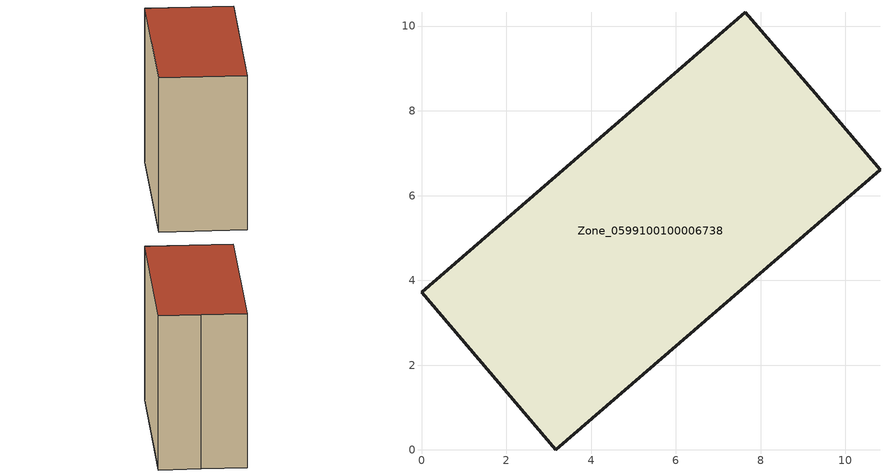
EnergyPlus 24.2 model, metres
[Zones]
Zone_0599100100006738
 floor ground (C_G): 3.17,0 0,3.72 7.64,10.33 9.29,8.42 10.81,6.61 z2.05
 wall outside (C_F): 0,3.72 3.17,0 10.81,6.61 9.29,8.42 7.64,10.33 0,3.72 z2.05:11.21
 roof outside (C_R): 3.17,0 10.81,6.61 9.29,8.42 7.64,10.33 0,3.72 z11.21
[BUILDING]
Pand.0599100100006738: North Axis=0; Terrain=City; Loads Convergence Tolerance Value=0.04; Temperature Convergence Tolerance Value=0.4; Solar Distribution=FullExterior; Maximum Number of Warmup Days=25; Minimum Number of Warmup Days=1
[Site:Location]
Rotterdam.The.Hague.AP_ZH_NLD Design_Conditions: Latitude=51.96; Longitude=4.45; Time Zone=1; Elevation=-4.5
[SITE:GROUNDTEMPERATURE:BUILDINGSURFACE]
18, 18, 18, 18, 18, 18, 18, 18, 18, 18, 18, 18
[MATERIAL] Thermal Absorptance=0.9; Solar Absorptance=0.7; Visible Absorptance=0.7
Name | Roughness | Thickness | Conductivity | Density | Specific Heat
G.TI.2006-2014 | MediumSmooth | 0.15 | 0.06 | 540 | 1210
F.TI.2006-2014 | Rough | 0.3 | 0.12 | 1920 | 840
R.TI.2006-2014 | MediumRough | 0.2 | 0.08 | 1500 | 1000
[CONSTRUCTION]
C_G: G.TI.2006-2014
C_F: F.TI.2006-2014
C_R: R.TI.2006-2014
[ZONE]
Zone_0599100100006738: Type=1; Multiplier=1; Ceiling Height=Autocalculate; Volume=Autocalculate; Floor Area=autocalculate; Part of Total Floor Area=Yes
[ZONEINFILTRATION:DESIGNFLOWRATE]
Infil_Zone_0599100100006738: Zone or ZoneList or Space or SpaceList=Zone_0599100100006738; Schedule=AlwaysOn; Design Flow Rate Calculation Method=Flow/Area; Flow Rate per Floor Area=0.0015; Constant Term Coefficient=1; Temperature Term Coefficient=0; Velocity Term Coefficient=0; Velocity Squared Term Coefficient=0
[HVACTEMPLATE:ZONE:IDEALLOADSAIRSYSTEM]
Zone_0599100100006738: Maximum Heating Supply Air Temperature=50; Minimum Cooling Supply Air Temperature=13; Maximum Heating Supply Air Humidity Ratio=0.0156; Minimum Cooling Supply Air Humidity Ratio=0.0077; Heating Limit=NoLimit; Cooling Limit=NoLimit; Dehumidification Control Type=ConstantSensibleHeatRatio; Cooling Sensible Heat Ratio=0.7; Dehumidification Setpoint=60; Humidification Control Type=None; Humidification Setpoint=30; Outdoor Air Method=None; Outdoor Air Flow Rate per Person=0.00944; Outdoor Air Flow Rate per Zone Floor Area=0; Outdoor Air Flow Rate per Zone=0; Demand Controlled Ventilation Type=None; Outdoor Air Economizer Type=NoEconomizer; Heat Recovery Type=None; Sensible Heat Recovery Effectiveness=0.7; Latent Heat Recovery Effectiveness=0.65
[ZONECONTROL:THERMOSTAT]
ThermostatControl_Zone_0599100100006738: Zone or ZoneList=Zone_0599100100006738; Control Type Schedule=DualSetpointControlType; Control 1=Thermostat_Zone_0599100100006738; Temperature Difference Between Cutout And Setpoint=0
[THERMOSTATSETPOINT:DUALSETPOINT]
Thermostat_Zone_0599100100006738: Heating Setpoint Temperature Schedule=HeatingSetpoint_Zone_0599100100006738; Cooling Setpoint Temperature Schedule=CoolingSetpoint_Zone_0599100100006738
[SCHEDULE:COMPACT]
HeatingSetpoint_Zone_0599100100006738: Through: 12/31, For: AllDays, Until: 24:00, 21
CoolingSetpoint_Zone_0599100100006738: Through: 12/31, For: AllDays, Until: 24:00, 24
DualSetpointControlType: Through: 12/31, For: AllDays, Until: 24:00, 4
AlwaysOn: Through: 12/31, For: AllDays, Until: 24:00, 1
